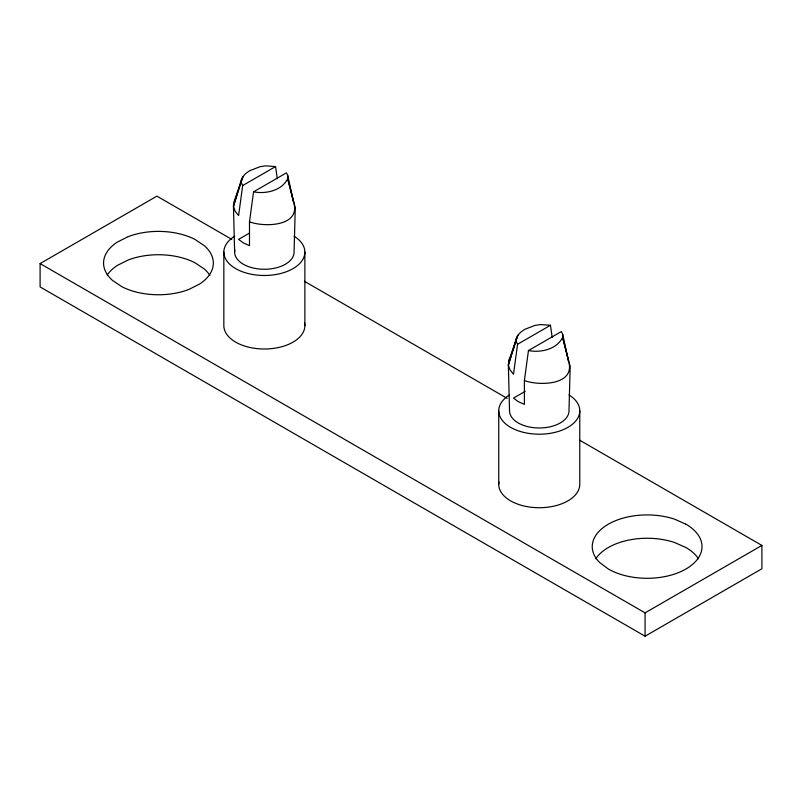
<?xml version="1.0" encoding="UTF-8"?>
<svg xmlns="http://www.w3.org/2000/svg" width="802" height="802" viewBox="0 0 802 802"><rect width="100%" height="100%" fill="white"/><g stroke="black" fill="none" stroke-linecap="round" stroke-linejoin="round"><path stroke-width="1.2" d="M234.625 252.099L233.452 206.274L242.946 176.56L241.422 179.748L241.332 182.816L242.675 185.553L238.605 215.537L235.006 211.026L233.452 206.274L234.044 201.593L242.946 176.56L245.793 173.453L249.773 170.666L259.978 166.726L265.502 165.844L275.567 166.565L277.302 178.716M287.788 175.588L287.697 178.656L293.702 202.876L287.788 175.588L286.444 172.851L253.552 191.838L249.492 221.813L249.492 245.643L243.337 242.916L238.605 239.367L249.302 233.192M525.27 391.286L513.511 398.073L518.242 401.632L524.398 404.358L524.398 380.529L528.458 350.554L561.35 331.567L562.693 334.304L562.603 337.371L570.172 366.344L568.989 410.814A29.734 17.163 0 0 1 539.265 427.977A29.734 17.163 0 0 1 509.531 410.814L508.358 364.99L517.851 335.266L516.328 338.464L516.237 341.532L517.571 344.269L513.511 374.253L509.912 369.742L508.358 364.99L508.949 360.298L517.851 335.266L520.698 332.168L524.678 329.381L534.874 325.442L540.408 324.559L550.473 325.281L552.207 337.431M233.452 206.274L241.422 179.748M508.358 364.99L516.328 338.464M508.949 360.298L510.573 357.732M579.756 440.258L761.9 545.42L761.9 568.758L645.079 636.207L40.1 286.926L40.1 263.587L156.921 196.139L231.738 239.327M242.675 185.553L275.567 166.565M517.571 344.269L550.473 325.281M40.1 263.587L645.079 612.868L761.9 545.42M253.552 191.838C265.753 194.204 281.913 190.736 287.697 178.656L295.266 207.628L294.083 252.099A29.734 17.163 0 0 1 262.414 269.231A29.734 17.163 0 0 1 234.886 249.863M528.458 350.554C540.658 352.92 556.819 349.451 562.603 337.371L568.608 361.592L562.693 334.304M249.492 221.813C263.417 227.207 299.387 226.806 294.093 204.069M524.398 380.529C538.322 385.922 574.292 385.521 568.999 362.785M304.379 281.271L507.115 398.323M645.079 612.868L645.079 636.207M579.776 410.814L579.776 484.328A40.521 23.388 0 0 1 537.139 507.686A40.521 23.388 0 0 1 498.964 481.882M498.744 410.814L498.744 484.328M304.87 252.099L304.87 325.612M223.838 252.099L223.838 325.612A40.521 23.388 0 0 0 266.475 348.97A40.521 23.388 0 0 0 304.65 323.176M107.227 275.026A54.887 31.689 0 0 1 117.453 265.352L128.3 259.938A54.887 31.689 0 0 1 194.946 262.755L204.31 269.011A54.887 31.689 0 0 1 209.964 275.487M595.756 558.793A54.887 31.689 0 0 1 674.572 542.503L685.941 547.535A54.887 31.689 0 0 1 698.502 558.793M568.959 394.895A40.521 23.388 0 0 1 567.555 427.556A40.521 23.388 0 0 1 510.964 427.556A40.521 23.388 0 0 1 509.571 394.895M294.053 236.189A40.521 23.388 0 0 1 292.65 268.84A40.521 23.388 0 0 1 236.069 268.84A40.521 23.388 0 0 1 234.665 236.189M128.3 236.6L117.453 242.004A54.887 31.689 0 0 0 112.591 280.489L121.954 286.745A54.887 31.689 0 0 0 188.6 289.552L199.447 284.149A54.887 31.689 0 0 0 204.31 245.673L194.946 239.407A54.887 31.689 0 0 0 128.3 236.6M685.941 524.197L674.572 519.165A54.887 31.689 0 0 0 608.317 524.197A54.887 31.689 0 0 0 599.595 562.453L608.317 569.009A54.887 31.689 0 0 0 685.941 569.009A54.887 31.689 0 0 0 685.941 524.197"/></g></svg>
